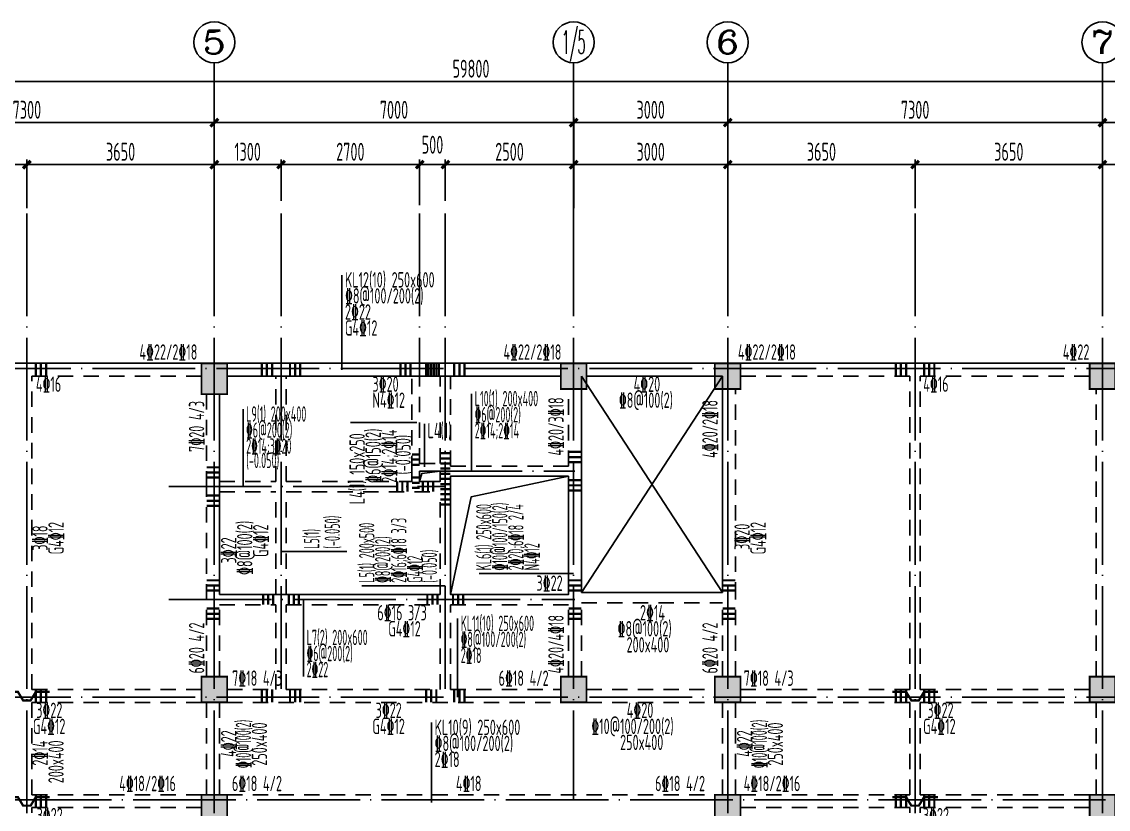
# Model space of a CAD drawing. Extents: x -472319 to -112444, y -516749 to -5704.
# Drawn here: x -187999 to -166837, y -56313 to -40980 of the extents above; entities that cross this region are included whole.
import ezdxf
from ezdxf.enums import TextEntityAlignment as Align

# ---------------------------------------------------------------- set-up
doc = ezdxf.new("R2010")
doc.units = 0
doc.header["$LTSCALE"] = 100
doc.header["$MEASUREMENT"] = 0
for name, pattern in [('3', [5, 3, -2]), ('CENTER', [2, 1.25, -0.25, 0.25, -0.25]), ('DOTE', [2.42, 2, -0.2, 0.02, -0.2])]:
    doc.linetypes.add(name, pattern=pattern)
for name, color, linetype in [('1301', 24, 'Continuous'), ('AXIS', 3, 'Continuous'), ('AXIS_TEXT', 7, 'Continuous'), ('DOTE', 1, 'CENTER'), ('S_BEAM', 4, 'Continuous'), ('S_BEAMDASH', 134, '3'), ('S_BEAMDIMLOCAL', 7, 'Continuous'), ('S_BEAMDIMLOCALVER', 7, 'Continuous'), ('S_BEAMDIMMASS', 2, 'Continuous'), ('S_BEAMDIMMASSVER', 2, 'Continuous'), ('S_CL', 2, 'Continuous'), ('S_HOLE', 253, 'Continuous'), ('S_SUBBEAMHOOP', 1, 'Continuous'), ('洞口边线', 7, 'Continuous'), ('零厚板', 7, 'Continuous')]:
    doc.layers.add(name, color=color, linetype=linetype)
doc.styles.add('_TCH_AXIS', font='COMPLEX', dxfattribs={"bigfont": 'GBCBIG'})
doc.styles.add('COMPLEX', font='COMPLEX')
doc.styles.add('HZ', font='tssdeng.shx', dxfattribs={"width": 0.6, "height": 350, "bigfont": 'a.shx'})
doc.styles.get("Standard").update_dxf_attribs({"font": 'tssdeng.shx', "width": 0.6, "bigfont": 'a.shx'})
doc.dimstyles.new('DIMN', dxfattribs={"dimtxt": 350, "dimasz": 150, "dimexe": 100, "dimexo": 100, "dimgap": 75, "dimtad": 1, "dimdec": 0, "dimzin": 0, "dimdsep": 46, "dimtxsty": 'HZ', "dimblk": 'ARCHTICK', "dimcen": 0.09, "dimdle": 100, "dimclrd": 3, "dimclre": 3, "dimclrt": 7, "dimazin": 2, "dimtfac": 1, "dimtdec": 0, "dimtmove": 2, "dimatfit": 3, "dimldrblk": 'ARCHTICK', "dimfxl": 1, "dimtolj": 1, "dimtzin": 0, "dimarcsym": 0})

# ---------------------------------------------------------------- blocks, each defined once
blk = doc.blocks.new('_ArchTick')
at = {"color": 0, "linetype": 'ByBlock', "const_width": 0.4}
blk.add_lwpolyline([(-0.5, -0.5), (0.5, 0.5)], dxfattribs=at)
blk = doc.blocks.new('*D1609')
at = {"layer": 'AXIS', "color": 3, "lineweight": -2, "transparency": 16777216}
for p, q in [((-191649, -42945), (-184149, -42945)), ((-191549, -44611), (-191549, -42845)), ((-184249, -44611), (-184249, -42845))]:
    blk.add_line(p, q, dxfattribs=at)
at = {"layer": 'Defpoints', "color": 0, "transparency": 16777216}
for p in [(-184249, -42945), (-191549, -44711), (-184249, -44711)]:
    blk.add_point(p, dxfattribs=at)
at = {"layer": 'AXIS', "color": 3, "lineweight": -2, "transparency": 16777216, "xscale": 150, "yscale": 150, "zscale": 150, "rotation": 180}
blk.add_blockref('_ArchTick', (-191549, -42945), dxfattribs=at)
at = {"layer": 'AXIS', "color": 3, "lineweight": -2, "transparency": 16777216, "xscale": 150, "yscale": 150, "zscale": 150}
blk.add_blockref('_ArchTick', (-184249, -42945), dxfattribs=at)
at = {"layer": 'AXIS', "color": 7, "transparency": 16777216, "insert": (-187899, -42695), "char_height": 350, "attachment_point": 5, "style": 'HZ'}
blk.add_mtext('\\A1;7300', dxfattribs=at)
blk = doc.blocks.new('*D1610')
at = {"layer": 'AXIS', "color": 3, "lineweight": -2, "transparency": 16777216}
for p, q in [((-184349, -42945), (-177149, -42945)), ((-184249, -44611), (-184249, -42845)), ((-177249, -44611), (-177249, -42845))]:
    blk.add_line(p, q, dxfattribs=at)
at = {"layer": 'Defpoints', "color": 0, "transparency": 16777216}
for p in [(-177249, -42945), (-184249, -44711), (-177249, -44711)]:
    blk.add_point(p, dxfattribs=at)
at = {"layer": 'AXIS', "color": 3, "lineweight": -2, "transparency": 16777216, "xscale": 150, "yscale": 150, "zscale": 150, "rotation": 180}
blk.add_blockref('_ArchTick', (-184249, -42945), dxfattribs=at)
at = {"layer": 'AXIS', "color": 3, "lineweight": -2, "transparency": 16777216, "xscale": 150, "yscale": 150, "zscale": 150}
blk.add_blockref('_ArchTick', (-177249, -42945), dxfattribs=at)
at = {"layer": 'AXIS', "color": 7, "transparency": 16777216, "insert": (-180749, -42695), "char_height": 350, "attachment_point": 5, "style": 'HZ'}
blk.add_mtext('\\A1;7000', dxfattribs=at)
blk = doc.blocks.new('*D1611')
at = {"layer": 'AXIS', "color": 3, "lineweight": -2, "transparency": 16777216}
for p, q in [((-177349, -42945), (-174149, -42945)), ((-177249, -44611), (-177249, -42845)), ((-174249, -44611), (-174249, -42845))]:
    blk.add_line(p, q, dxfattribs=at)
at = {"layer": 'Defpoints', "color": 0, "transparency": 16777216}
for p in [(-174249, -42945), (-177249, -44711), (-174249, -44711)]:
    blk.add_point(p, dxfattribs=at)
at = {"layer": 'AXIS', "color": 3, "lineweight": -2, "transparency": 16777216, "xscale": 150, "yscale": 150, "zscale": 150, "rotation": 180}
blk.add_blockref('_ArchTick', (-177249, -42945), dxfattribs=at)
at = {"layer": 'AXIS', "color": 3, "lineweight": -2, "transparency": 16777216, "xscale": 150, "yscale": 150, "zscale": 150}
blk.add_blockref('_ArchTick', (-174249, -42945), dxfattribs=at)
at = {"layer": 'AXIS', "color": 7, "transparency": 16777216, "insert": (-175749, -42695), "char_height": 350, "attachment_point": 5, "style": 'HZ'}
blk.add_mtext('\\A1;3000', dxfattribs=at)
blk = doc.blocks.new('*D1612')
at = {"layer": 'AXIS', "color": 3, "lineweight": -2, "transparency": 16777216}
for p, q in [((-174349, -42945), (-166849, -42945)), ((-174249, -44611), (-174249, -42845)), ((-166949, -44611), (-166949, -42845))]:
    blk.add_line(p, q, dxfattribs=at)
at = {"layer": 'Defpoints', "color": 0, "transparency": 16777216}
for p in [(-166949, -42945), (-174249, -44711), (-166949, -44711)]:
    blk.add_point(p, dxfattribs=at)
at = {"layer": 'AXIS', "color": 3, "lineweight": -2, "transparency": 16777216, "xscale": 150, "yscale": 150, "zscale": 150, "rotation": 180}
blk.add_blockref('_ArchTick', (-174249, -42945), dxfattribs=at)
at = {"layer": 'AXIS', "color": 3, "lineweight": -2, "transparency": 16777216, "xscale": 150, "yscale": 150, "zscale": 150}
blk.add_blockref('_ArchTick', (-166949, -42945), dxfattribs=at)
at = {"layer": 'AXIS', "color": 7, "transparency": 16777216, "insert": (-170599, -42695), "char_height": 350, "attachment_point": 5, "style": 'HZ'}
blk.add_mtext('\\A1;7300', dxfattribs=at)
blk = doc.blocks.new('*D1613')
at = {"layer": 'AXIS', "color": 3, "lineweight": -2, "transparency": 16777216}
for p, q in [((-167049, -42945), (-159549, -42945)), ((-166949, -44611), (-166949, -42845)), ((-159649, -44611), (-159649, -42845))]:
    blk.add_line(p, q, dxfattribs=at)
at = {"layer": 'Defpoints', "color": 0, "transparency": 16777216}
for p in [(-159649, -42945), (-166949, -44711), (-159649, -44711)]:
    blk.add_point(p, dxfattribs=at)
at = {"layer": 'AXIS', "color": 3, "lineweight": -2, "transparency": 16777216, "xscale": 150, "yscale": 150, "zscale": 150, "rotation": 180}
blk.add_blockref('_ArchTick', (-166949, -42945), dxfattribs=at)
at = {"layer": 'AXIS', "color": 3, "lineweight": -2, "transparency": 16777216, "xscale": 150, "yscale": 150, "zscale": 150}
blk.add_blockref('_ArchTick', (-159649, -42945), dxfattribs=at)
at = {"layer": 'AXIS', "color": 7, "transparency": 16777216, "insert": (-163299, -42695), "char_height": 350, "attachment_point": 5, "style": 'HZ'}
blk.add_mtext('\\A1;7300', dxfattribs=at)
blk = doc.blocks.new('*D1616')
at = {"layer": 'AXIS', "color": 3, "lineweight": -2, "transparency": 16777216}
for p, q in [((-209149, -44611), (-209149, -42045)), ((-149349, -44611), (-149349, -42045)), ((-209249, -42145), (-149249, -42145))]:
    blk.add_line(p, q, dxfattribs=at)
at = {"layer": 'Defpoints', "color": 0, "transparency": 16777216}
for p in [(-149349, -42145), (-209149, -44711), (-149349, -44711)]:
    blk.add_point(p, dxfattribs=at)
at = {"layer": 'AXIS', "color": 3, "lineweight": -2, "transparency": 16777216, "xscale": 150, "yscale": 150, "zscale": 150, "rotation": 180}
blk.add_blockref('_ArchTick', (-209149, -42145), dxfattribs=at)
at = {"layer": 'AXIS', "color": 3, "lineweight": -2, "transparency": 16777216, "xscale": 150, "yscale": 150, "zscale": 150}
blk.add_blockref('_ArchTick', (-149349, -42145), dxfattribs=at)
at = {"layer": 'AXIS', "color": 7, "transparency": 16777216, "insert": (-179249, -41895), "char_height": 350, "attachment_point": 5, "style": 'HZ'}
blk.add_mtext('\\A1;59800', dxfattribs=at)
blk = doc.blocks.new('_AXISO')
blk.add_circle((0, 0), 0.5)
at = {"layer": 'AXIS_TEXT', "style": 'COMPLEX', "width": 1.041667}
blk.add_attdef('A', text='', height=0.56, dxfattribs=at).set_placement((-0.25, -0.28), (0.25, -0.28), align=Align.FIT)
blk = doc.blocks.new('*D1631')
at = {"layer": '1301', "color": 3, "lineweight": -2, "transparency": 16777216}
for p, q in [((-182849, -43762), (-184349, -43762)), ((-184249, -44465), (-184249, -43662)), ((-182949, -44465), (-182949, -43662))]:
    blk.add_line(p, q, dxfattribs=at)
at = {"layer": 'Defpoints', "color": 0, "transparency": 16777216}
for p in [(-184249, -43762), (-184249, -44565), (-182949, -44565)]:
    blk.add_point(p, dxfattribs=at)
at = {"layer": '1301', "color": 3, "lineweight": -2, "transparency": 16777216, "xscale": 150, "yscale": 150, "zscale": 150, "rotation": 180}
blk.add_blockref('_ArchTick', (-184249, -43762), dxfattribs=at)
at = {"layer": '1301', "color": 3, "lineweight": -2, "transparency": 16777216, "xscale": 150, "yscale": 150, "zscale": 150}
blk.add_blockref('_ArchTick', (-182949, -43762), dxfattribs=at)
at = {"layer": '1301', "color": 7, "transparency": 16777216, "insert": (-183599, -43512), "char_height": 350, "attachment_point": 5, "style": 'HZ'}
blk.add_mtext('\\A1;1300', dxfattribs=at)
blk = doc.blocks.new('*D1632')
at = {"layer": '1301', "color": 3, "lineweight": -2, "transparency": 16777216}
for p, q in [((-183049, -43762), (-180149, -43762)), ((-182949, -44365), (-182949, -43662)), ((-180249, -44553), (-180249, -43662))]:
    blk.add_line(p, q, dxfattribs=at)
at = {"layer": 'Defpoints', "color": 0, "transparency": 16777216}
for p in [(-180249, -43762), (-182949, -44465), (-180249, -44653)]:
    blk.add_point(p, dxfattribs=at)
at = {"layer": '1301', "color": 3, "lineweight": -2, "transparency": 16777216, "xscale": 150, "yscale": 150, "zscale": 150, "rotation": 180}
blk.add_blockref('_ArchTick', (-182949, -43762), dxfattribs=at)
at = {"layer": '1301', "color": 3, "lineweight": -2, "transparency": 16777216, "xscale": 150, "yscale": 150, "zscale": 150}
blk.add_blockref('_ArchTick', (-180249, -43762), dxfattribs=at)
at = {"layer": '1301', "color": 7, "transparency": 16777216, "insert": (-181599, -43512), "char_height": 350, "attachment_point": 5, "style": 'HZ'}
blk.add_mtext('\\A1;2700', dxfattribs=at)
blk = doc.blocks.new('*D1633')
at = {"layer": '1301', "color": 3, "lineweight": -2, "transparency": 16777216}
for p, q in [((-179849, -43762), (-177149, -43762)), ((-179749, -44365), (-179749, -43662)), ((-177249, -44465), (-177249, -43662))]:
    blk.add_line(p, q, dxfattribs=at)
at = {"layer": 'Defpoints', "color": 0, "transparency": 16777216}
for p in [(-177249, -43762), (-179749, -44465), (-177249, -44565)]:
    blk.add_point(p, dxfattribs=at)
at = {"layer": '1301', "color": 3, "lineweight": -2, "transparency": 16777216, "xscale": 150, "yscale": 150, "zscale": 150, "rotation": 180}
blk.add_blockref('_ArchTick', (-179749, -43762), dxfattribs=at)
at = {"layer": '1301', "color": 3, "lineweight": -2, "transparency": 16777216, "xscale": 150, "yscale": 150, "zscale": 150}
blk.add_blockref('_ArchTick', (-177249, -43762), dxfattribs=at)
at = {"layer": '1301', "color": 7, "transparency": 16777216, "insert": (-178499, -43512), "char_height": 350, "attachment_point": 5, "style": 'HZ'}
blk.add_mtext('\\A1;2500', dxfattribs=at)
blk = doc.blocks.new('*D1634')
at = {"layer": '1301', "color": 3, "lineweight": -2, "transparency": 16777216}
for p, q in [((-179649, -43762), (-180349, -43762)), ((-180249, -44465), (-180249, -43662)), ((-179749, -44465), (-179749, -43662))]:
    blk.add_line(p, q, dxfattribs=at)
at = {"layer": 'Defpoints', "color": 0, "transparency": 16777216}
for p in [(-180249, -43762), (-180249, -44565), (-179749, -44565)]:
    blk.add_point(p, dxfattribs=at)
at = {"layer": '1301', "color": 3, "lineweight": -2, "transparency": 16777216, "xscale": 150, "yscale": 150, "zscale": 150, "rotation": 180}
blk.add_blockref('_ArchTick', (-180249, -43762), dxfattribs=at)
at = {"layer": '1301', "color": 3, "lineweight": -2, "transparency": 16777216, "xscale": 150, "yscale": 150, "zscale": 150}
blk.add_blockref('_ArchTick', (-179749, -43762), dxfattribs=at)
at = {"layer": '1301', "color": 7, "transparency": 16777216, "insert": (-179999, -43375), "char_height": 350, "attachment_point": 5, "style": 'HZ'}
blk.add_mtext('\\A1;500', dxfattribs=at)
blk = doc.blocks.new('*D1691')
at = {"layer": '1301', "color": 3, "lineweight": -2, "transparency": 16777216}
for p, q in [((-174149, -43763), (-177349, -43763)), ((-177249, -44611), (-177249, -43663)), ((-174249, -44611), (-174249, -43663))]:
    blk.add_line(p, q, dxfattribs=at)
at = {"layer": 'Defpoints', "color": 0, "transparency": 16777216}
for p in [(-177249, -43763), (-177249, -44711), (-174249, -44711)]:
    blk.add_point(p, dxfattribs=at)
at = {"layer": '1301', "color": 3, "lineweight": -2, "transparency": 16777216, "xscale": 150, "yscale": 150, "zscale": 150, "rotation": 180}
blk.add_blockref('_ArchTick', (-177249, -43763), dxfattribs=at)
at = {"layer": '1301', "color": 3, "lineweight": -2, "transparency": 16777216, "xscale": 150, "yscale": 150, "zscale": 150}
blk.add_blockref('_ArchTick', (-174249, -43763), dxfattribs=at)
at = {"layer": '1301', "color": 7, "transparency": 16777216, "insert": (-175749, -43513), "char_height": 350, "attachment_point": 5, "style": 'HZ'}
blk.add_mtext('\\A1;3000', dxfattribs=at)
blk = doc.blocks.new('*D1704')
at = {"layer": '1301', "color": 3, "lineweight": -2, "transparency": 16777216}
for p, q in [((-167049, -43762), (-163199, -43762)), ((-166949, -44611), (-166949, -43662)), ((-163299, -44611), (-163299, -43662))]:
    blk.add_line(p, q, dxfattribs=at)
at = {"layer": 'Defpoints', "color": 0, "transparency": 16777216}
for p in [(-163299, -43762), (-166949, -44711), (-163299, -44711)]:
    blk.add_point(p, dxfattribs=at)
at = {"layer": '1301', "color": 3, "lineweight": -2, "transparency": 16777216, "xscale": 150, "yscale": 150, "zscale": 150, "rotation": 180}
blk.add_blockref('_ArchTick', (-166949, -43762), dxfattribs=at)
at = {"layer": '1301', "color": 3, "lineweight": -2, "transparency": 16777216, "xscale": 150, "yscale": 150, "zscale": 150}
blk.add_blockref('_ArchTick', (-163299, -43762), dxfattribs=at)
at = {"layer": '1301', "color": 7, "transparency": 16777216, "insert": (-165124, -43512), "char_height": 350, "attachment_point": 5, "style": 'HZ'}
blk.add_mtext('\\A1;3650', dxfattribs=at)
blk = doc.blocks.new('*D1707')
at = {"layer": '1301', "color": 3, "lineweight": -2, "transparency": 16777216}
for p, q in [((-166849, -43762), (-170699, -43762)), ((-170599, -44611), (-170599, -43662)), ((-166949, -44611), (-166949, -43662))]:
    blk.add_line(p, q, dxfattribs=at)
at = {"layer": 'Defpoints', "color": 0, "transparency": 16777216}
for p in [(-170599, -43762), (-170599, -44711), (-166949, -44711)]:
    blk.add_point(p, dxfattribs=at)
at = {"layer": '1301', "color": 3, "lineweight": -2, "transparency": 16777216, "xscale": 150, "yscale": 150, "zscale": 150, "rotation": 180}
blk.add_blockref('_ArchTick', (-170599, -43762), dxfattribs=at)
at = {"layer": '1301', "color": 3, "lineweight": -2, "transparency": 16777216, "xscale": 150, "yscale": 150, "zscale": 150}
blk.add_blockref('_ArchTick', (-166949, -43762), dxfattribs=at)
at = {"layer": '1301', "color": 7, "transparency": 16777216, "insert": (-168774, -43512), "char_height": 350, "attachment_point": 5, "style": 'HZ'}
blk.add_mtext('\\A1;3650', dxfattribs=at)
blk = doc.blocks.new('*D1706')
at = {"layer": '1301', "color": 3, "lineweight": -2, "transparency": 16777216}
for p, q in [((-174349, -43762), (-170499, -43762)), ((-174249, -44611), (-174249, -43662)), ((-170599, -44611), (-170599, -43662))]:
    blk.add_line(p, q, dxfattribs=at)
at = {"layer": 'Defpoints', "color": 0, "transparency": 16777216}
for p in [(-170599, -43762), (-174249, -44711), (-170599, -44711)]:
    blk.add_point(p, dxfattribs=at)
at = {"layer": '1301', "color": 3, "lineweight": -2, "transparency": 16777216, "xscale": 150, "yscale": 150, "zscale": 150, "rotation": 180}
blk.add_blockref('_ArchTick', (-174249, -43762), dxfattribs=at)
at = {"layer": '1301', "color": 3, "lineweight": -2, "transparency": 16777216, "xscale": 150, "yscale": 150, "zscale": 150}
blk.add_blockref('_ArchTick', (-170599, -43762), dxfattribs=at)
at = {"layer": '1301', "color": 7, "transparency": 16777216, "insert": (-172424, -43512), "char_height": 350, "attachment_point": 5, "style": 'HZ'}
blk.add_mtext('\\A1;3650', dxfattribs=at)
blk = doc.blocks.new('*D1709')
at = {"layer": '1301', "color": 3, "lineweight": -2, "transparency": 16777216}
for p, q in [((-184149, -43762), (-187999, -43762)), ((-187899, -44611), (-187899, -43662)), ((-184249, -44611), (-184249, -43662))]:
    blk.add_line(p, q, dxfattribs=at)
at = {"layer": 'Defpoints', "color": 0, "transparency": 16777216}
for p in [(-187899, -43762), (-187899, -44711), (-184249, -44711)]:
    blk.add_point(p, dxfattribs=at)
at = {"layer": '1301', "color": 3, "lineweight": -2, "transparency": 16777216, "xscale": 150, "yscale": 150, "zscale": 150, "rotation": 180}
blk.add_blockref('_ArchTick', (-187899, -43762), dxfattribs=at)
at = {"layer": '1301', "color": 3, "lineweight": -2, "transparency": 16777216, "xscale": 150, "yscale": 150, "zscale": 150}
blk.add_blockref('_ArchTick', (-184249, -43762), dxfattribs=at)
at = {"layer": '1301', "color": 7, "transparency": 16777216, "insert": (-186074, -43512), "char_height": 350, "attachment_point": 5, "style": 'HZ'}
blk.add_mtext('\\A1;3650', dxfattribs=at)
blk = doc.blocks.new('*D1708')
at = {"layer": '1301', "color": 3, "lineweight": -2, "transparency": 16777216}
for p, q in [((-191649, -43762), (-187799, -43762)), ((-191549, -44611), (-191549, -43662)), ((-187899, -44611), (-187899, -43662))]:
    blk.add_line(p, q, dxfattribs=at)
at = {"layer": 'Defpoints', "color": 0, "transparency": 16777216}
for p in [(-187899, -43762), (-191549, -44711), (-187899, -44711)]:
    blk.add_point(p, dxfattribs=at)
at = {"layer": '1301', "color": 3, "lineweight": -2, "transparency": 16777216, "xscale": 150, "yscale": 150, "zscale": 150, "rotation": 180}
blk.add_blockref('_ArchTick', (-191549, -43762), dxfattribs=at)
at = {"layer": '1301', "color": 3, "lineweight": -2, "transparency": 16777216, "xscale": 150, "yscale": 150, "zscale": 150}
blk.add_blockref('_ArchTick', (-187899, -43762), dxfattribs=at)
at = {"layer": '1301', "color": 7, "transparency": 16777216, "insert": (-189724, -43512), "char_height": 350, "attachment_point": 5, "style": 'HZ'}
blk.add_mtext('\\A1;3650', dxfattribs=at)

msp = doc.modelspace()

# ---------------------------------------------------------------- hatches: boundary and pattern name
at = {"layer": 'S_CL'}
h = msp.add_hatch(dxfattribs=at)
h.set_pattern_fill('ANSI31', color=256)
h.set_pattern_definition([(45, (204418.66907, 392414.60853), (-0.088388347648, 0.088388347648), [])])
h.paths.add_polyline_path([(-149249.329, -48130.89), (-149249.329, -47630.89), (-149749.329, -47630.89), (-149749.329, -48130.89)])
h.paths.add_polyline_path([(-149249.329, -54230.891), (-149249.329, -53730.891), (-149749.329, -53730.891), (-149749.329, -54230.891)])
h.paths.add_polyline_path([(-149249.329, -56530.891), (-149249.329, -56030.891), (-149749.329, -56030.891), (-149749.329, -56530.891)])
h.paths.add_polyline_path([(-149249.329, -62630.891), (-149249.329, -62130.891), (-149749.329, -62130.891), (-149749.329, -62630.891)])
h.paths.add_polyline_path([(-152099.329, -48130.89), (-152099.329, -47630.89), (-152599.329, -47630.89), (-152599.329, -48130.89)])
h.paths.add_polyline_path([(-152099.329, -54230.891), (-152099.329, -53730.891), (-152599.329, -53730.891), (-152599.329, -54230.891)])
h.paths.add_polyline_path([(-152099.329, -56530.891), (-152099.329, -56030.891), (-152599.329, -56030.891), (-152599.329, -56530.891)])
h.paths.add_polyline_path([(-152099.329, -62630.891), (-152099.329, -62130.891), (-152599.329, -62130.891), (-152599.329, -62630.891)])
h.paths.add_polyline_path([(-159399.329, -48130.89), (-159399.329, -47630.89), (-159899.329, -47630.89), (-159899.329, -48130.89)])
h.paths.add_polyline_path([(-159399.329, -54230.891), (-159399.329, -53730.891), (-159899.329, -53730.891), (-159899.329, -54230.891)])
h.paths.add_polyline_path([(-159399.329, -56530.891), (-159399.329, -56030.891), (-159899.329, -56030.891), (-159899.329, -56530.891)])
h.paths.add_polyline_path([(-159399.329, -62630.891), (-159399.329, -62130.891), (-159899.329, -62130.891), (-159899.329, -62630.891)])
h.paths.add_polyline_path([(-166699.329, -48130.89), (-166699.329, -47630.89), (-167199.329, -47630.89), (-167199.329, -48130.89)])
h.paths.add_polyline_path([(-166699.329, -54230.891), (-166699.329, -53730.891), (-167199.329, -53730.891), (-167199.329, -54230.891)])
h.paths.add_polyline_path([(-166699.329, -56530.891), (-166699.329, -56030.891), (-167199.329, -56030.891), (-167199.329, -56530.891)])
h.paths.add_polyline_path([(-166699.329, -62630.891), (-166699.329, -62130.891), (-167199.329, -62130.891), (-167199.329, -62630.891)])
h.paths.add_polyline_path([(-173999.329, -48130.89), (-173999.329, -47630.89), (-174499.329, -47630.89), (-174499.329, -48130.89)])
h.paths.add_polyline_path([(-173999.329, -54230.891), (-173999.329, -53730.891), (-174499.329, -53730.891), (-174499.329, -54230.891)])
h.paths.add_polyline_path([(-173999.329, -56530.891), (-173999.329, -56030.891), (-174499.329, -56030.891), (-174499.329, -56530.891)])
h.paths.add_polyline_path([(-173999.329, -62630.891), (-173999.329, -62030.891), (-174499.329, -62030.891), (-174499.329, -62630.891)])
h.paths.add_polyline_path([(-176999.329, -48130.89), (-176999.329, -47630.89), (-177499.329, -47630.89), (-177499.329, -48130.89)])
h.paths.add_polyline_path([(-176999.329, -54230.891), (-176999.329, -53730.891), (-177499.329, -53730.891), (-177499.329, -54230.891)])
h.paths.add_polyline_path([(-183999.331, -48230.89), (-183999.331, -47630.89), (-184499.331, -47630.89), (-184499.331, -48230.89)])
h.paths.add_polyline_path([(-183999.331, -54230.891), (-183999.331, -53730.891), (-184499.331, -53730.891), (-184499.331, -54230.891)])
h.paths.add_polyline_path([(-183999.331, -56530.891), (-183999.331, -56030.891), (-184499.331, -56030.891), (-184499.331, -56530.891)])
h.paths.add_polyline_path([(-183999.331, -62630.891), (-183999.331, -62030.891), (-184499.331, -62030.891), (-184499.331, -62630.891)])
h.paths.add_polyline_path([(-191299.331, -48130.89), (-191299.331, -47630.89), (-191799.331, -47630.89), (-191799.331, -48130.89)])
h.paths.add_polyline_path([(-191299.331, -54230.891), (-191299.331, -53730.891), (-191799.331, -53730.891), (-191799.331, -54230.891)])
h.paths.add_polyline_path([(-191299.331, -56530.891), (-191299.331, -56030.891), (-191799.331, -56030.891), (-191799.331, -56530.891)])
h.paths.add_polyline_path([(-191299.331, -62630.891), (-191299.331, -62130.891), (-191799.331, -62130.891), (-191799.331, -62630.891)])
h.paths.add_polyline_path([(-198599.331, -48130.89), (-198599.331, -47630.89), (-199099.331, -47630.89), (-199099.331, -48130.89)])
h.paths.add_polyline_path([(-198599.331, -54230.891), (-198599.331, -53730.891), (-199099.331, -53730.891), (-199099.331, -54230.891)])
h.paths.add_polyline_path([(-198599.331, -56530.891), (-198599.331, -56030.891), (-199099.331, -56030.891), (-199099.331, -56530.891)])
h.paths.add_polyline_path([(-198599.331, -62630.891), (-198599.331, -62130.891), (-199099.331, -62130.891), (-199099.331, -62630.891)])
h.paths.add_polyline_path([(-205899.331, -48130.89), (-205899.331, -47630.89), (-206399.331, -47630.89), (-206399.331, -48130.89)])
h.paths.add_polyline_path([(-205899.331, -54230.891), (-205899.331, -53730.891), (-206399.331, -53730.891), (-206399.331, -54230.891)])
h.paths.add_polyline_path([(-205899.331, -56530.891), (-205899.331, -56030.891), (-206399.331, -56030.891), (-206399.331, -56530.891)])
h.paths.add_polyline_path([(-205899.331, -62630.891), (-205899.331, -62130.891), (-206399.331, -62130.891), (-206399.331, -62630.891)])
h.paths.add_polyline_path([(-208749.331, -48130.89), (-208749.331, -47630.89), (-209249.331, -47630.89), (-209249.331, -48130.89)])
h.paths.add_polyline_path([(-208749.331, -54230.891), (-208749.331, -53730.891), (-209249.331, -53730.891), (-209249.331, -54230.891)])
h.paths.add_polyline_path([(-208749.331, -56530.891), (-208749.331, -56030.891), (-209249.331, -56030.891), (-209249.331, -56530.891)])
h.paths.add_polyline_path([(-208749.331, -62630.891), (-208749.331, -62130.891), (-209249.331, -62130.891), (-209249.331, -62630.891)])

# ---------------------------------------------------------------- linework, layer by layer
at = {"layer": 'AXIS'}
for p, q in [((-184249.329, -44711.242), (-184249.329, -41780.447)), ((-177249.329, -44711.242), (-177249.329, -41780.447)), ((-174249.329, -44711.242), (-174249.329, -41780.447)), ((-166949.329, -44711.242), (-166949.329, -41780.447))]:
    msp.add_line(p, q, dxfattribs=at)
at = {"layer": 'DOTE', "linetype": 'DOTE', "ltscale": 10}
for p, q in [((-187899.329, -44711.242), (-187899.329, -66861.282)), ((-184249.329, -44711.242), (-184249.329, -66861.282)), ((-182949.329, -44711.242), (-182949.329, -54130.89)), ((-180249.329, -44711.242), (-180249.329, -47880.89)), ((-179749.329, -44711.242), (-179749.329, -54130.89)), ((-177249.329, -44711.242), (-177249.329, -56130.89)), ((-174249.329, -44711.242), (-174249.329, -66861.282)), ((-170599.329, -44711.242), (-170599.329, -66861.282)), ((-166949.329, -44711.242), (-166949.329, -66861.282)), ((-210823.148, -47730.89), (-147530.518, -47730.89)), ((-180249.329, -49730.889), (-177224.329, -49730.889)), ((-185132.46, -50030.889), (-179749.329, -50030.889)), ((-185132.46, -52230.89), (-177224.329, -52230.89)), ((-210823.148, -54130.89), (-147530.518, -54130.89)), ((-147530.518, -56130.89), (-210823.148, -56130.89))]:
    msp.add_line(p, q, dxfattribs=at)
at = {"layer": 'S_BEAM'}
for p, q in [((-191299.331, -47630.89), (-187899.331, -47630.89)), ((-187899.331, -47630.89), (-184499.331, -47630.89)), ((-183999.331, -47630.89), (-180324.329, -47630.89)), ((-180324.329, -47630.89), (-179749.329, -47630.89)), ((-179749.329, -47630.89), (-177499.329, -47630.89)), ((-176999.329, -47630.89), (-174499.329, -47630.89)), ((-173999.329, -47630.89), (-170599.329, -47630.89)), ((-170599.329, -47630.89), (-167199.329, -47630.89)), ((-183999.331, -47880.89), (-179649.329, -47880.89)), ((-179649.329, -47880.89), (-177499.329, -47880.89)), ((-177099.329, -49730.89), (-177099.329, -47880.89)), ((-177099.329, -47880.89), (-177099.329, -48130.89)), ((-176999.329, -47880.89), (-174349.329, -47880.89)), ((-174349.329, -52090.891), (-174349.329, -47880.89)), ((-174349.329, -47880.89), (-174349.329, -47880.89)), ((-184149.331, -49930.89), (-184149.331, -48230.89)), ((-180249.329, -49930.89), (-180249.329, -49730.889)), ((-180249.329, -49730.889), (-179849.329, -49730.889)), ((-179849.329, -49930.89), (-179849.329, -49730.889)), ((-177099.329, -52090.891), (-177099.329, -49730.89)), ((-184149.331, -52130.891), (-184149.331, -49930.89)), ((-180249.329, -49930.89), (-179849.329, -49930.89)), ((-179649.329, -50030.89), (-179649.329, -49830.89)), ((-179649.329, -49830.89), (-177349.329, -49830.89)), ((-177349.329, -52130.891), (-177349.329, -49830.89)), ((-184149.331, -52130.891), (-179849.329, -52130.891)), ((-179649.329, -52130.891), (-177349.329, -52130.891)), ((-177099.329, -52090.891), (-174349.329, -52090.891))]:
    msp.add_line(p, q, dxfattribs=at)
at = {"layer": 'S_BEAMDASH'}
for p, q in [((-187799.331, -53980.891), (-187799.331, -47880.89)), ((-187799.331, -47880.89), (-184499.331, -47880.89)), ((-183049.329, -49930.89), (-183049.329, -47880.89)), ((-182849.329, -49930.89), (-182849.329, -47880.89)), ((-180399.329, -49730.89), (-180399.329, -47880.89)), ((-180249.329, -49580.89), (-180249.329, -47880.89)), ((-179849.329, -49580.89), (-179849.329, -47880.89)), ((-179649.329, -49630.89), (-179649.329, -47880.89)), ((-173999.329, -47880.89), (-170699.329, -47880.89)), ((-170699.329, -53980.891), (-170699.329, -47880.89)), ((-170499.329, -53980.891), (-170499.329, -47880.89)), ((-170499.329, -47880.89), (-167199.329, -47880.89)), ((-184399.331, -50030.89), (-184399.331, -48230.89)), ((-177349.329, -49630.89), (-177349.329, -48130.89)), ((-174099.329, -49230.89), (-174099.329, -48130.89)), ((-167074.329, -53730.891), (-167074.329, -48130.89)), ((-174099.329, -52190.891), (-174099.329, -49230.89)), ((-180399.329, -49930.89), (-180399.329, -49730.89)), ((-180249.329, -49580.89), (-179849.329, -49580.89)), ((-179649.329, -49630.89), (-177349.329, -49630.89)), ((-184149.331, -49930.89), (-183049.329, -49930.89)), ((-182849.329, -49930.89), (-182349.329, -49930.89)), ((-182149.329, -49930.89), (-180399.329, -49930.89)), ((-184399.331, -52230.891), (-184399.331, -50030.89)), ((-184149.331, -50130.89), (-183049.329, -50130.89)), ((-183049.329, -52130.891), (-183049.329, -50130.89)), ((-182849.329, -50130.89), (-179849.329, -50130.89)), ((-182849.329, -52130.891), (-182849.329, -50130.89)), ((-179849.329, -52130.891), (-179849.329, -50130.89)), ((-184399.331, -53730.891), (-184399.331, -52230.891)), ((-174099.329, -53730.891), (-174099.329, -52190.891)), ((-184149.331, -53730.891), (-184149.331, -52330.891)), ((-184149.331, -52330.891), (-183049.329, -52330.891)), ((-183049.329, -53980.891), (-183049.329, -52330.891)), ((-182849.329, -53980.891), (-182849.329, -52330.891)), ((-182849.329, -52330.891), (-179849.329, -52330.891)), ((-179849.329, -53980.891), (-179849.329, -52330.891)), ((-179649.329, -53980.891), (-179649.329, -52330.891)), ((-179649.329, -52330.891), (-177349.329, -52330.891)), ((-177349.329, -53730.891), (-177349.329, -52330.891)), ((-177099.329, -53730.891), (-177099.329, -52290.891)), ((-177099.329, -52290.891), (-174349.329, -52290.891)), ((-174349.329, -53730.891), (-174349.329, -52290.891)), ((-187799.331, -53980.891), (-184499.331, -53980.891)), ((-183999.331, -53980.891), (-183049.329, -53980.891)), ((-182849.329, -53980.891), (-179849.329, -53980.891)), ((-179649.329, -53980.891), (-177499.329, -53980.891)), ((-176999.329, -53980.891), (-174499.329, -53980.891)), ((-173999.329, -53980.891), (-170699.329, -53980.891)), ((-170499.329, -53980.891), (-167199.329, -53980.891)), ((-187799.331, -56030.891), (-187799.331, -54230.891)), ((-187799.331, -54230.891), (-184499.331, -54230.891)), ((-184399.331, -56030.891), (-184399.331, -54230.891)), ((-184149.331, -56030.891), (-184149.331, -54230.891)), ((-183999.331, -54230.891), (-177499.329, -54230.891)), ((-176999.329, -54230.891), (-174499.329, -54230.891)), ((-174349.329, -56030.891), (-174349.329, -54230.891)), ((-174099.329, -56030.891), (-174099.329, -54230.891)), ((-173999.329, -54230.891), (-170699.329, -54230.891)), ((-170699.329, -56030.891), (-170699.329, -54230.891)), ((-170499.329, -56030.891), (-170499.329, -54230.891)), ((-170499.329, -54230.891), (-167199.329, -54230.891)), ((-167074.329, -56030.891), (-167074.329, -54230.891)), ((-187799.331, -56030.891), (-184499.331, -56030.891)), ((-183999.331, -56030.891), (-174499.329, -56030.891)), ((-173999.329, -56030.891), (-170699.329, -56030.891)), ((-170499.329, -56030.891), (-167199.329, -56030.891)), ((-187799.331, -62380.891), (-187799.331, -56280.891)), ((-187799.331, -56280.891), (-184499.331, -56280.891)), ((-173999.329, -56280.891), (-170699.329, -56280.891)), ((-170699.329, -62380.891), (-170699.329, -56280.891)), ((-170499.329, -62380.891), (-170499.329, -56280.891)), ((-170499.329, -56280.891), (-167199.329, -56280.891))]:
    msp.add_line(p, q, dxfattribs=at)
at = {"layer": 'S_BEAMDIMMASS'}
for p, q in [((-181765.331, -47755.89), (-181765.331, -45912.14)), ((-179238.329, -49730.89), (-179238.329, -48224.64)), ((-183689.331, -50030.89), (-183689.331, -48524.64)), ((-182511.831, -52230.891), (-182511.831, -53730.5)), ((-179510, -54130.891), (-179510, -52599.641)), ((-180019.331, -56180.891), (-180019.331, -54624.641))]:
    msp.add_line(p, q, dxfattribs=at)
at = {"layer": 'S_BEAMDIMMASSVER'}
for p, q in [((-180305.329, -48782.11), (-181595.079, -48782.11)), ((-180156.5, -49648.5), (-180156.5, -48810.25)), ((-181667.204, -51294.891), (-182949.329, -51294.891)), ((-177249.329, -51722.391), (-179093.079, -51722.391)), ((-179749.329, -51964.39), (-181373.579, -51964.39))]:
    msp.add_line(p, q, dxfattribs=at)
at = {"layer": 'S_CL', "const_width": 35}
for points in [[(-183999.331, -48230.89), (-183999.331, -47630.89), (-184499.331, -47630.89), (-184499.331, -48230.89)], [(-176999.329, -48130.89), (-176999.329, -47630.89), (-177499.329, -47630.89), (-177499.329, -48130.89)], [(-173999.329, -48130.89), (-173999.329, -47630.89), (-174499.329, -47630.89), (-174499.329, -48130.89)], [(-166699.329, -48130.89), (-166699.329, -47630.89), (-167199.329, -47630.89), (-167199.329, -48130.89)], [(-183999.331, -54230.891), (-183999.331, -53730.891), (-184499.331, -53730.891), (-184499.331, -54230.891)], [(-176999.329, -54230.891), (-176999.329, -53730.891), (-177499.329, -53730.891), (-177499.329, -54230.891)], [(-173999.329, -54230.891), (-173999.329, -53730.891), (-174499.329, -53730.891), (-174499.329, -54230.891)], [(-166699.329, -54230.891), (-166699.329, -53730.891), (-167199.329, -53730.891), (-167199.329, -54230.891)], [(-183999.331, -56530.891), (-183999.331, -56030.891), (-184499.331, -56030.891), (-184499.331, -56530.891)], [(-173999.329, -56530.891), (-173999.329, -56030.891), (-174499.329, -56030.891), (-174499.329, -56530.891)], [(-166699.329, -56530.891), (-166699.329, -56030.891), (-167199.329, -56030.891), (-167199.329, -56530.891)]]:
    msp.add_lwpolyline(points, close=True, dxfattribs=at)
at = {"layer": 'S_HOLE', "const_width": 18}
for points in [[(-180249.329, -49930.89), (-179849.329, -49930.89), (-179849.329, -49730.889), (-180249.329, -49730.889), (-180249.329, -49930.89)], [(-179649.329, -52130.891), (-177349.329, -52130.891), (-177349.329, -49830.89), (-179649.329, -49830.89), (-179649.329, -52130.891)]]:
    msp.add_lwpolyline(points, close=True, dxfattribs=at)
at = {"layer": 'S_SUBBEAMHOOP', "const_width": 44.9}
for points in [[(-187724.331, -47630.89), (-187724.331, -47880.89)], [(-187624.331, -47630.89), (-187624.331, -47880.89)], [(-187524.331, -47630.89), (-187524.331, -47880.89)], [(-183324.329, -47630.89), (-183324.329, -47880.89)], [(-183224.329, -47630.89), (-183224.329, -47880.89)], [(-183124.329, -47630.89), (-183124.329, -47880.89)], [(-182774.329, -47630.89), (-182774.329, -47880.89)], [(-182674.329, -47630.89), (-182674.329, -47880.89)], [(-182574.329, -47630.89), (-182574.329, -47880.89)], [(-180624.329, -47630.89), (-180624.329, -47880.89)], [(-180524.329, -47630.89), (-180524.329, -47880.89)], [(-180424.329, -47630.89), (-180424.329, -47880.89)], [(-180124.329, -47630.89), (-180124.329, -47880.89)], [(-180074.329, -47630.89), (-180074.329, -47880.89)], [(-180024.329, -47630.89), (-180024.329, -47880.89)], [(-179974.329, -47630.89), (-179974.329, -47880.89)], [(-179924.329, -47630.89), (-179924.329, -47880.89)], [(-179874.329, -47630.89), (-179874.329, -47880.89)], [(-179574.329, -47630.89), (-179574.329, -47880.89)], [(-179474.329, -47630.89), (-179474.329, -47880.89)], [(-179374.329, -47630.89), (-179374.329, -47880.89)], [(-170974.329, -47630.89), (-170974.329, -47880.89)], [(-170874.329, -47630.89), (-170874.329, -47880.89)], [(-170774.329, -47630.89), (-170774.329, -47880.89)], [(-170424.329, -47630.89), (-170424.329, -47880.89)], [(-170324.329, -47630.89), (-170324.329, -47880.89)], [(-170224.329, -47630.89), (-170224.329, -47880.89)], [(-180399.329, -49405.89), (-180249.329, -49405.89)], [(-180399.329, -49505.89), (-180249.329, -49505.89)], [(-179849.329, -49380.89), (-179649.329, -49380.89)], [(-179849.329, -49480.89), (-179649.329, -49480.89)], [(-177349.329, -49355.89), (-177099.329, -49355.89)], [(-177349.329, -49455.89), (-177099.329, -49455.89)], [(-184399.331, -49655.89), (-184149.331, -49655.89)], [(-180399.329, -49605.89), (-180249.329, -49605.89)], [(-179849.329, -49580.89), (-179649.329, -49580.89)], [(-179849.329, -49680.89), (-179649.329, -49680.89)], [(-177349.329, -49555.89), (-177099.329, -49555.89)], [(-184399.331, -49755.89), (-184149.331, -49755.89)], [(-184399.331, -49855.89), (-184149.331, -49855.89)], [(-180686.329, -49930.89), (-180686.329, -50130.89)], [(-180586.329, -49930.89), (-180586.329, -50130.89)], [(-180486.329, -49930.89), (-180486.329, -50130.89)], [(-180399.329, -49855.89), (-180249.329, -49855.89)], [(-180399.329, -49955.89), (-180249.329, -49955.89)], [(-180186.329, -49930.89), (-180186.329, -50130.89)], [(-180086.329, -49930.89), (-180086.329, -50130.89)], [(-179986.329, -49930.89), (-179986.329, -50130.89)], [(-179849.329, -49780.89), (-179649.329, -49780.89)], [(-179849.329, -49880.89), (-179649.329, -49880.89)], [(-179849.329, -49880.89), (-179649.329, -49880.89)], [(-177349.329, -49905.89), (-177099.329, -49905.89)], [(-180399.329, -50055.89), (-180249.329, -50055.89)], [(-179849.329, -49980.89), (-179649.329, -49980.89)], [(-179849.329, -50080.89), (-179649.329, -50080.89)], [(-177349.329, -50005.89), (-177099.329, -50005.89)], [(-177349.329, -50105.89), (-177099.329, -50105.89)], [(-184399.331, -50205.89), (-184149.331, -50205.89)], [(-184399.331, -50305.89), (-184149.331, -50305.89)], [(-179849.329, -50180.89), (-179649.329, -50180.89)], [(-179849.329, -50280.89), (-179649.329, -50280.89)], [(-179849.329, -50380.89), (-179649.329, -50380.89)], [(-184399.331, -50405.89), (-184149.331, -50405.89)], [(-184399.331, -51855.891), (-184149.331, -51855.891)], [(-177349.329, -51855.891), (-177099.329, -51855.891)], [(-174349.329, -51855.891), (-174099.329, -51855.891)], [(-184399.331, -51955.891), (-184149.331, -51955.891)], [(-184399.331, -52055.891), (-184149.331, -52055.891)], [(-177349.329, -51955.891), (-177099.329, -51955.891)], [(-177349.329, -52055.891), (-177099.329, -52055.891)], [(-174349.329, -51955.891), (-174099.329, -51955.891)], [(-174349.329, -52055.891), (-174099.329, -52055.891)], [(-183299.329, -52130.891), (-183299.329, -52330.891)], [(-183199.329, -52130.891), (-183199.329, -52330.891)], [(-183099.329, -52130.891), (-183099.329, -52330.891)], [(-182799.329, -52130.891), (-182799.329, -52330.891)], [(-182699.329, -52130.891), (-182699.329, -52330.891)], [(-182599.329, -52130.891), (-182599.329, -52330.891)], [(-180099.329, -52130.891), (-180099.329, -52330.891)], [(-179999.329, -52130.891), (-179999.329, -52330.891)], [(-179899.329, -52130.891), (-179899.329, -52330.891)], [(-179599.329, -52130.891), (-179599.329, -52330.891)], [(-179499.329, -52130.891), (-179499.329, -52330.891)], [(-179399.329, -52130.891), (-179399.329, -52330.891)], [(-184399.331, -52405.891), (-184149.331, -52405.891)], [(-177349.329, -52405.891), (-177099.329, -52405.891)], [(-174349.329, -52405.891), (-174099.329, -52405.891)], [(-184399.331, -52505.891), (-184149.331, -52505.891)], [(-184399.331, -52605.891), (-184149.331, -52605.891)], [(-177349.329, -52505.891), (-177099.329, -52505.891)], [(-177349.329, -52605.891), (-177099.329, -52605.891)], [(-174349.329, -52505.891), (-174099.329, -52505.891)], [(-174349.329, -52605.891), (-174099.329, -52605.891)], [(-187724.331, -53980.891), (-187724.331, -54230.891)], [(-187624.331, -53980.891), (-187624.331, -54230.891)], [(-187524.331, -53980.891), (-187524.331, -54230.891)], [(-183324.329, -53980.891), (-183324.329, -54230.891)], [(-183224.329, -53980.891), (-183224.329, -54230.891)], [(-183124.329, -53980.891), (-183124.329, -54230.891)], [(-182774.329, -53980.891), (-182774.329, -54230.891)], [(-182674.329, -53980.891), (-182674.329, -54230.891)], [(-182574.329, -53980.891), (-182574.329, -54230.891)], [(-180124.329, -53980.891), (-180124.329, -54230.891)], [(-180024.329, -53980.891), (-180024.329, -54230.891)], [(-179924.329, -53980.891), (-179924.329, -54230.891)], [(-179574.329, -53980.891), (-179574.329, -54230.891)], [(-179474.329, -53980.891), (-179474.329, -54230.891)], [(-179374.329, -53980.891), (-179374.329, -54230.891)], [(-170974.329, -53980.891), (-170974.329, -54230.891)], [(-170874.329, -53980.891), (-170874.329, -54230.891)], [(-170774.329, -53980.891), (-170774.329, -54230.891)], [(-170424.329, -53980.891), (-170424.329, -54230.891)], [(-170324.329, -53980.891), (-170324.329, -54230.891)], [(-170224.329, -53980.891), (-170224.329, -54230.891)], [(-188345, -54025.5), (-188074.331, -54025.5), (-187972.5, -54193), (-187826.158, -54193), (-187724.327, -54025.5), (-187453.658, -54025.5)], [(-171045, -54025.5), (-170774.331, -54025.5), (-170672.5, -54193), (-170526.158, -54193), (-170424.327, -54025.5), (-170153.658, -54025.5)], [(-188345, -56075), (-188074.331, -56075), (-187972.5, -56242.5), (-187826.158, -56242.5), (-187724.327, -56075), (-187453.658, -56075)], [(-187724.331, -56030.891), (-187724.331, -56280.891)], [(-187624.331, -56030.891), (-187624.331, -56280.891)], [(-187524.331, -56030.891), (-187524.331, -56280.891)], [(-171045, -56075), (-170774.331, -56075), (-170672.5, -56242.5), (-170526.158, -56242.5), (-170424.327, -56075), (-170153.658, -56075)], [(-170974.329, -56030.891), (-170974.329, -56280.891)], [(-170874.329, -56030.891), (-170874.329, -56280.891)], [(-170774.329, -56030.891), (-170774.329, -56280.891)], [(-170424.329, -56030.891), (-170424.329, -56280.891)], [(-170324.329, -56030.891), (-170324.329, -56280.891)], [(-170224.329, -56030.891), (-170224.329, -56280.891)]]:
    msp.add_lwpolyline(points, dxfattribs=at)
at = {"layer": '洞口边线'}
for points in [[(-179849.329, -49730.889), (-180249.329, -49730.889), (-180249.329, -49930.89), (-180205.136, -49775.083), (-179849.329, -49730.889)], [(-177349.329, -49830.89), (-179649.329, -49830.89), (-179649.329, -52130.891), (-179247.163, -50233.056), (-177349.329, -49830.89)]]:
    msp.add_lwpolyline(points, close=True, dxfattribs=at)
at = {"layer": '零厚板'}
for p, q in [((-177099.329, -47880.89), (-174349.329, -52090.891)), ((-174349.329, -47880.89), (-177099.329, -52090.891))]:
    msp.add_line(p, q, dxfattribs=at)

# ---------------------------------------------------------------- block references
at = {"layer": 'AXIS'}
ref = msp.add_blockref('_AXISO', (-184249.329, -41380.447), dxfattribs=dict(at, xscale=800, yscale=800, zscale=800))
ref.add_attrib('A', '5', dxfattribs={"layer": 'AXIS_TEXT', "height": 452.548, "style": '_TCH_AXIS', "width": 1.5}).set_placement((-184475.603, -41606.721), (-184023.055, -41606.721), align=Align.FIT)
ref = msp.add_blockref('_AXISO', (-177249.329, -41380.447), dxfattribs=dict(at, xscale=800, yscale=800, zscale=800))
ref.add_attrib('A', '1/5', dxfattribs={"layer": 'AXIS_TEXT', "height": 452.5483, "style": '_TCH_AXIS', "width": 0.411765}).set_placement((-177475.603, -41606.721), (-177023.055, -41606.721), align=Align.FIT)
ref = msp.add_blockref('_AXISO', (-174249.329, -41380.447), dxfattribs=dict(at, xscale=800, yscale=800, zscale=800))
ref.add_attrib('A', '6', dxfattribs={"layer": 'AXIS_TEXT', "height": 452.548, "style": '_TCH_AXIS', "width": 1.5}).set_placement((-174475.603, -41606.721), (-174023.055, -41606.721), align=Align.FIT)
ref = msp.add_blockref('_AXISO', (-166949.329, -41380.447), dxfattribs=dict(at, xscale=800, yscale=800, zscale=800))
ref.add_attrib('A', '7', dxfattribs={"layer": 'AXIS_TEXT', "height": 452.548, "style": '_TCH_AXIS', "width": 1.5}).set_placement((-167175.603, -41606.721), (-166723.055, -41606.721), align=Align.FIT)

# ---------------------------------------------------------------- texts
at = {"layer": 'S_BEAMDIMLOCAL', "color": 4, "width": 0.6}
for s, p in [('4%%13222/2%%13218', (-185706.581, -47560.89)), ('4%%13222/2%%13218', (-178616.079, -47560.89)), ('4%%13222/2%%13218', (-174050.079, -47560.89)), ('4%%13220', (-176215.329, -54535.891))]:
    msp.add_text(s, height=300, dxfattribs=at).set_placement(p)
at = {"layer": 'S_BEAMDIMLOCAL', "width": 0.6}
for s, p in [('4\x8422', (-167722.079, -47560.89)), ('4\x8416', (-187723.831, -48185.89)), ('3\x8420', (-181168.829, -48185.89)), ('4%%13220', (-176081.829, -48185.89)), ('4\x8416', (-170440.329, -48185.89)), ('N4\x8412', (-181169.329, -48498.39)), ('%%1328@100(2)', (-176369.829, -48498.39)), ('3\x8422', (-177974.079, -52060.891)), ('6%%13216 3/3', (-181073.329, -52635.891)), ('2\x8414', (-175956.829, -52635.891)), ('G4\x8412', (-180859.329, -52948.391)), ('\x848@100(2)', (-176394.329, -52948.391)), ('200x400', (-176219.329, -53260.891)), ('7\x8418 4/3', (-183901.581, -53910.891)), ('6\x8418 4/2', (-178711.079, -53910.891)), ('7\x8418 4/3', (-173938.079, -53910.891)), ('3\x8422', (-187717.329, -54535.891)), ('3\x8422', (-181106.329, -54535.891)), ('3\x8422', (-170359.829, -54535.891)), ('G4\x8412', (-187780.329, -54848.391)), ('G4\x8412', (-181169.329, -54848.391)), ('\x8410@100/200(2)', (-176906.329, -54848.391)), ('G4\x8412', (-170442.329, -54848.391)), ('250x400', (-176344.329, -55160.891)), ('4\x8418/2\x8416', (-186100.581, -55960.891)), ('6%%13218 4/2', (-183904.5, -55960.891)), ('4%%13218', (-179543.5, -55960.891)), ('6%%13218 4/2', (-175663.5, -55960.891)), ('4\x8418/2\x8416', (-173938.079, -55960.891)), ('3\x8422', (-187709.831, -56585.891)), ('3\x8422', (-170448.829, -56585.891))]:
    msp.add_text(s, height=300, dxfattribs=at).set_placement(p)
at = {"layer": 'S_BEAMDIMLOCALVER'}
for s, width, p in [('7\x8420 4/3', 0.6, (-184444.331, -49355.14)), ('4\x8420/3\x8418', 0.6, (-177444.329, -49426.14)), ('4%%13220/2%%13218', 0.6, (-174444.329, -49471.64)), ('G4\x8412', 0.6, (-187181.831, -51350.89)), ('\x848@100(2)', 0.6, (-183506.831, -51750.89)), ('G4\x8412', 0.6, (-183194.331, -51400.89)), ('3\x8420', 0.6, (-173819.329, -51263.39)), ('G4\x8412', 0.6, (-173506.829, -51350.89)), ('3\x8418', 0.6, (-187494.331, -51278.39)), ('3\x8422', 0.6, (-183819.331, -51527.89)), ('6\x8420 4/2', 0.6, (-184444.331, -53669.641)), ('4\x8420/4\x8418', 0.6, (-177444.329, -53669.641)), ('6\x8420 4/2', 0.6, (-174444.329, -53669.641)), ('\x8410@100(2)', 0.5, (-183531.831, -55509.891)), ('\x8410@100(2)', 0.5, (-173483.331, -55509.891)), ('4\x8422', 0.6, (-183819.331, -55291.891)), ('250x400', 0.6, (-183219.331, -55464.391)), ('4%%13222', 0.6, (-173770.831, -55291.891)), ('250x400', 0.6, (-173170.831, -55464.391)), ('2\x8414', 0.6, (-187494.331, -55463.391)), ('200x400', 0.6, (-187181.831, -55805.891))]:
    msp.add_text(s, height=300, rotation=90, dxfattribs=dict(at, width=width)).set_placement(p)
at = {"layer": 'S_BEAMDIMMASS'}
for s, width, p in [('KL12(10) 250x600', 0.6, (-181704.081, -46154.64)), ('\x848@100/200(2)', 0.6, (-181704.081, -46467.14)), ('2\x8422', 0.6, (-181704.081, -46779.64)), ('G4\x8412', 0.6, (-181704.081, -47092.14)), ('L10(1) 200x400', 0.5, (-179177.079, -48467.14)), ('L9(1) 200x400', 0.5, (-183628.081, -48767.14)), ('\x846@200(2)', 0.5, (-179177.079, -48779.64)), ('\x846@200(2)', 0.5, (-183628.081, -49079.64)), ('2\x8414;2\x8414', 0.5, (-179177.079, -49092.14)), ('2\x8414;3\x8420', 0.5, (-183628.081, -49392.14)), ('(-0.050)', 0.5, (-183628.081, -49670.64)), ('KL11(10) 250x600', 0.5, (-179448.75, -52842.141)), ('L7(2) 200x600', 0.5, (-182450.581, -53117.141)), ('\x848@100/200(2)', 0.5, (-179448.75, -53154.641)), ('\x846@200(2)', 0.5, (-182450.581, -53429.641)), ('2\x8418', 0.5, (-179448.75, -53467.141)), ('2%%13222', 0.5, (-182450.581, -53742.141)), ('KL10(9) 250x600', 0.6, (-179958.081, -54867.141)), ('\x848@100/200(2)', 0.6, (-179958.081, -55179.641)), ('2\x8418', 0.6, (-179958.081, -55492.141))]:
    msp.add_text(s, height=300, dxfattribs=dict(at, width=width)).set_placement(p)
at = {"layer": 'S_BEAMDIMMASSVER', "width": 0.6}
msp.add_text('L4(1) ', height=300, dxfattribs=at).set_placement((-180095.25, -49088.25))
at = {"layer": 'S_BEAMDIMMASSVER'}
for s, width, p in [('L4(1) 150x250', 0.6, (-181317.079, -50374.068)), ('\x846@150(2)', 0.6, (-181004.579, -49957.975)), ('2\x8414;2\x8414', 0.6, (-180692.079, -49957.975)), ('(-0.050)', 0.6, (-180422.079, -49795.975)), ('\x8410@100/150(2)', 0.5, (-178538.079, -51661.141)), ('KL6(1) 250x600', 0.5, (-178850.579, -51661.141)), ('2%%13220;6%%13218 2/4', 0.5, (-178225.579, -51661.141)), ('(-0.050)', 0.5, (-181800.079, -51241.897)), ('L5(1) 200x500', 0.5, (-181131.079, -51903.14)), ('2%%13216;6%%13218 3/3', 0.5, (-180506.079, -51903.14)), ('L5(1) ', 0.5, (-182203.579, -51241.897)), ('%%1328@200(2)', 0.5, (-180818.579, -51903.14)), ('N4\x8412', 0.5, (-177913.079, -51661.141)), ('G4\x8412', 0.5, (-180193.579, -51903.14)), ('(-0.050)', 0.5, (-179910.579, -51903.14))]:
    msp.add_text(s, height=300, rotation=90, dxfattribs=dict(at, width=width)).set_placement(p)

# ---------------------------------------------------------------- dimensions: what is measured, and where the dimension line sits
at = {"layer": '1301', "color": 7}
for base, p1, p2, picture, middle in [((-180249.329, -43762.5), (-179749.329, -44565.242), (-180249.329, -44565.242), '*D1634', (-179999.329, -43375)), ((-187899.329, -43762.5), (-184249.329, -44711.242), (-187899.329, -44711.242), '*D1709', (-186074.329, -43512.5)), ((-184249.329, -43762.5), (-182949.329, -44565.242), (-184249.329, -44565.242), '*D1631', (-183599.329, -43512.5)), ((-180249.329, -43762.5), (-182949.329, -44465.242), (-180249.329, -44653), '*D1632', (-181599.329, -43512.5)), ((-177249.329, -43762.5), (-179749.329, -44465.242), (-177249.329, -44565.242), '*D1633', (-178499.329, -43512.5)), ((-177249.329, -43762.5), (-174249.329, -44711.242), (-177249.329, -44711.242), '*D1691', (-175749.329, -43512.5)), ((-170599.329, -43762.5), (-166949.329, -44711.242), (-170599.329, -44711.242), '*D1707', (-168774.329, -43512.5))]:
    dim = msp.add_linear_dim(base=base, p1=p1, p2=p2, dimstyle='DIMN', override={"dimfxl": 100}, dxfattribs=at)
    dim.commit()
    dim.dimension.update_dxf_attribs({"geometry": picture, "text_midpoint": middle})
for base, p1, p2, picture, middle in [((-187899.329, -43762.5), (-191549.329, -44711.242), (-187899.329, -44711.242), '*D1708', (-189724.329, -43512.5)), ((-170599.329, -43762.5), (-174249.329, -44711.242), (-170599.329, -44711.242), '*D1706', (-172424.329, -43512.5)), ((-163299.329, -43762.5), (-166949.329, -44711.242), (-163299.329, -44711.242), '*D1704', (-165124.329, -43512.5))]:
    dim = msp.add_linear_dim(base=base, p1=p1, p2=p2, angle=180, dimstyle='DIMN', override={"dimfxl": 100}, dxfattribs=at)
    dim.commit()
    dim.dimension.update_dxf_attribs({"geometry": picture, "text_midpoint": middle})
at = {"layer": 'AXIS'}
for p1, p2, distance, picture, middle in [((-209149.329, -44711.242), (-149349.329, -44711.242), 2566.5, '*D1616', (-179249.329, -41894.742)), ((-191549.329, -44711.242), (-184249.329, -44711.242), 1766.5, '*D1609', (-187899.329, -42694.742)), ((-184249.329, -44711.242), (-177249.329, -44711.242), 1766.5, '*D1610', (-180749.329, -42694.742)), ((-177249.329, -44711.242), (-174249.329, -44711.242), 1766.5, '*D1611', (-175749.329, -42694.742)), ((-174249.329, -44711.242), (-166949.329, -44711.242), 1766.5, '*D1612', (-170599.329, -42694.742)), ((-166949.329, -44711.242), (-159649.329, -44711.242), 1766.5, '*D1613', (-163299.329, -42694.742))]:
    dim = msp.add_aligned_dim(p1=p1, p2=p2, distance=distance, dimstyle='DIMN', dxfattribs=at)
    dim.commit()
    dim.dimension.update_dxf_attribs({"geometry": picture, "text_midpoint": middle})

doc.saveas('drawing.dxf')
